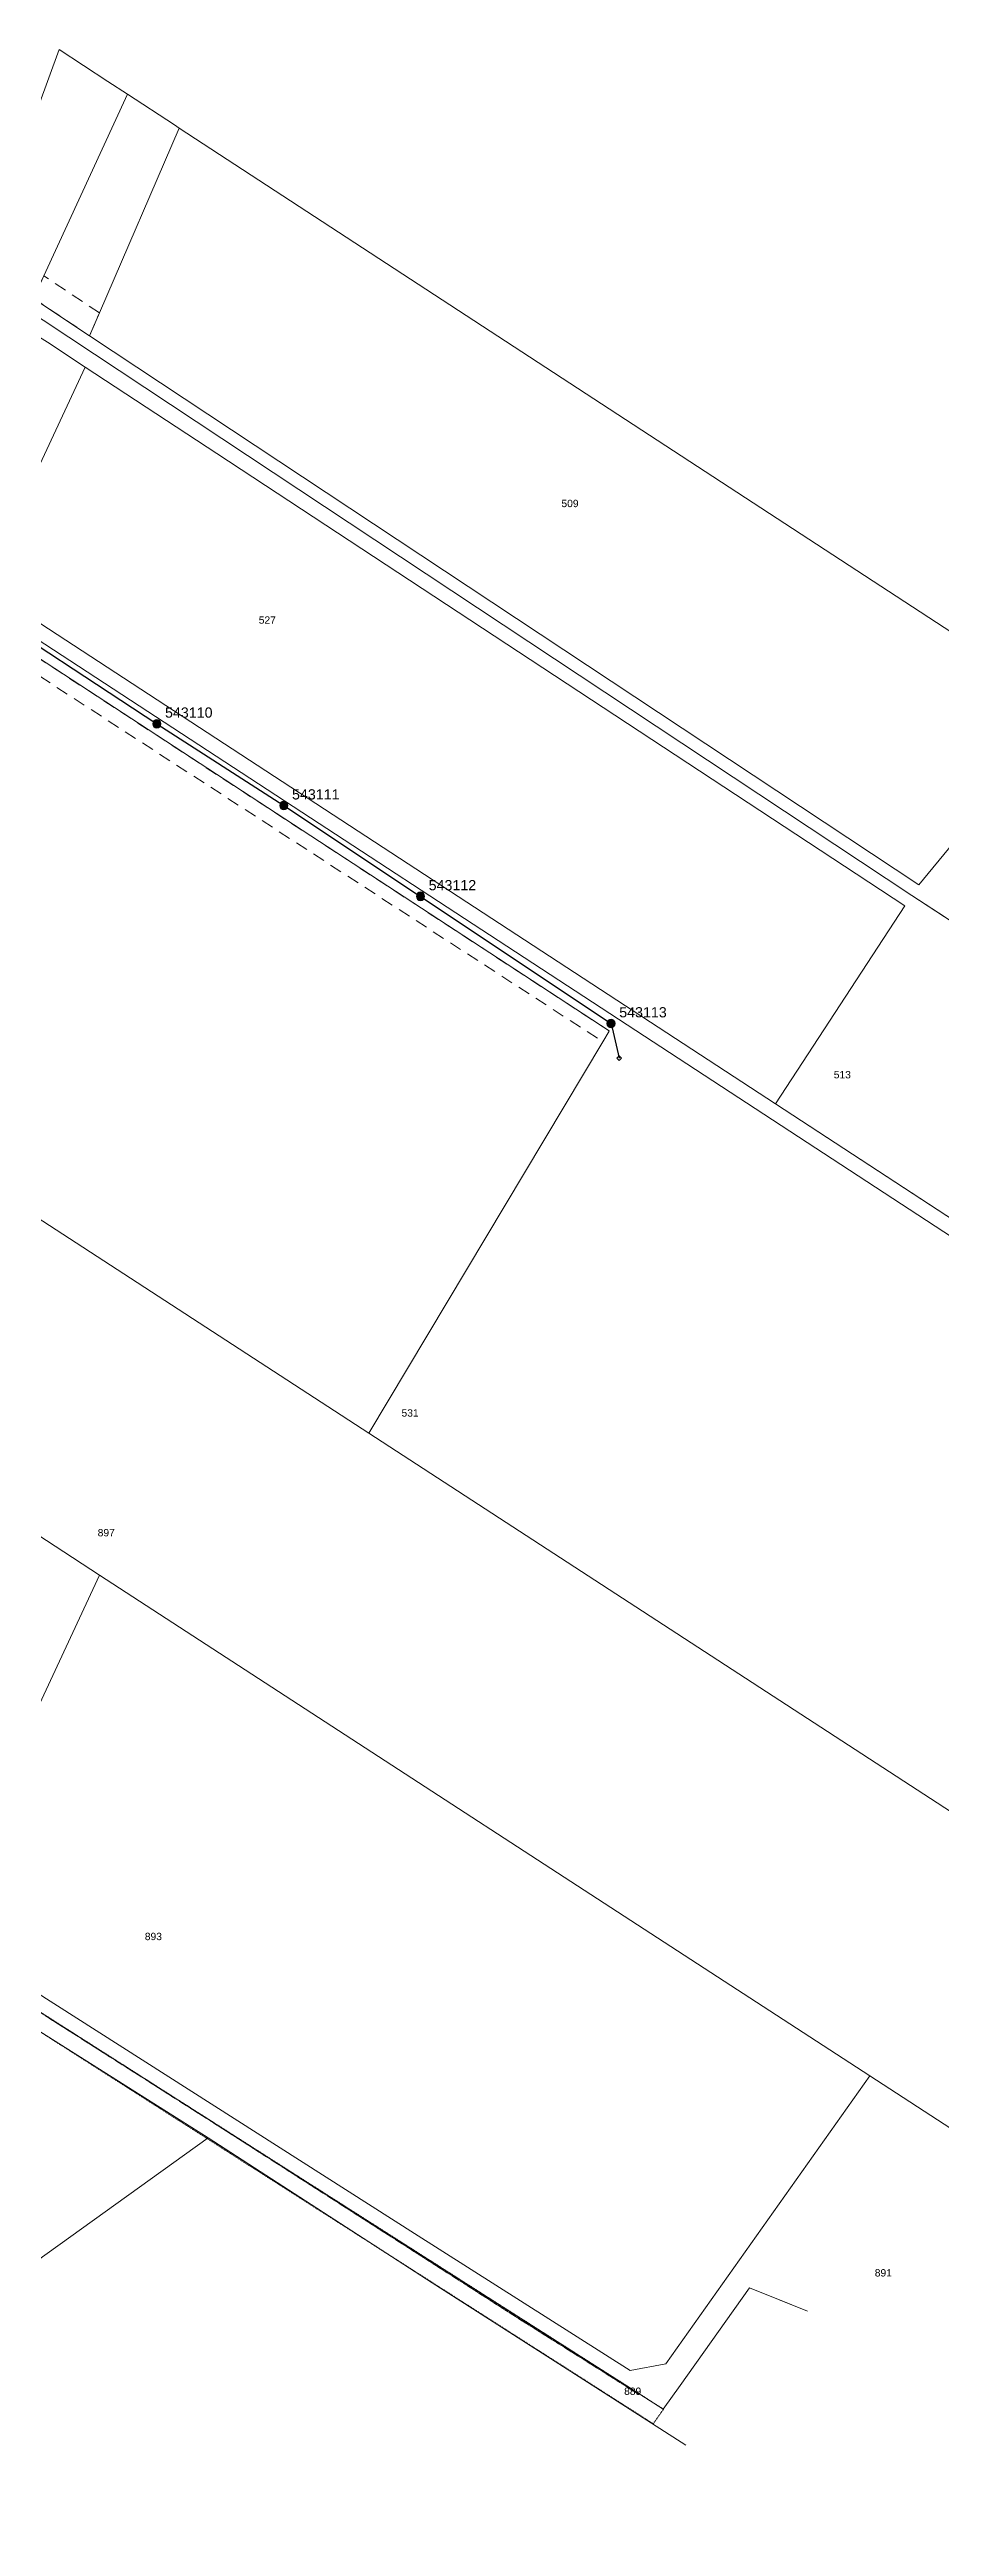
# Model space of a CAD drawing. Header units: metres. Extents: x 316970 to 317938, y 6270894 to 6271502.
# Drawn here: x 317389 to 317607, y 6270894 to 6271502 of the extents above; entities that cross this region are included whole.
import ezdxf
from ezdxf.enums import TextEntityAlignment as Align

# ---------------------------------------------------------------- set-up
doc = ezdxf.new("R2010")
doc.units = ezdxf.units.M
for name, pattern in [('Cable Exist OH', [1, 1, 0]), ('Dash', [5, 3, -2]), ('HIDDEN', [0.375, 0.25, -0.125]), ('HIDDEN2', [0.1875, 0.125, -0.0625])]:
    doc.linetypes.add(name, pattern=pattern)
doc.layers.get('0').update_dxf_attribs({"color": 6})
for name, color, linetype, lineweight in [('Cadastre Easements_SP_EXT', 9, 'Continuous', 5), ('Cadastre Land Parcels_SP_EXT', 9, 'Continuous', 5), ('Cadastre Other Property_SP_EXT', 9, 'HIDDEN', 5)]:
    doc.layers.add(name, color=color, linetype=linetype, lineweight=lineweight)
for name, color, linetype in [('Mains_HV_EXT', 7, 'Continuous'), ('Services_SP_EXT', 7, 'Continuous'), ('SupportsOH_SP_TR_HV_LV_SL_EXT', 7, 'Continuous')]:
    doc.layers.add(name, color=color, linetype=linetype)
doc.styles.add('POLE_LABEL', font='arial.ttf')
doc.styles.get("Standard").update_dxf_attribs({"font": 'arial.ttf'})

# ---------------------------------------------------------------- blocks, each defined once
blk = doc.blocks.new('CCP_EXT')
blk.add_wipeout([(0, 0.57), (0.57, 0), (0, -0.57), (-0.57, 0)])
blk.add_lwpolyline([(-0.57, 0), (0, 0.57), (0.57, 0), (0, -0.57), (-0.57, 0)])
at = {"flags": 1}
blk.add_attdef('Z', (0, 0), '', height=0.2, dxfattribs=at)
at = {"flags": 9}
for tag, p in [('CCP_TYPE', (0, 0)), ('CONSTRUCTED_VOLTAGE', (0, -0.2)), ('OPERATING_VOLTAGE', (0, -0.6)), ('ORIENTATION', (0, -0.8)), ('OWNED_BY', (0, -1)), ('STATE', (0, -1.8)), ('NO_PHASES', (0, -0.4)), ('USAGE', (0, -1.2)), ('LEGEND', (0, -1.4)), ('LIFE_SUPPORT', (0, -1.6)), ('NOTES', (0, -2))]:
    blk.add_attdef(tag, text='', height=0.2, dxfattribs=at).set_placement(p, align=Align.MIDDLE_LEFT)
blk = doc.blocks.new('POLE_EXT')
blk.add_hatch(color=256).paths.add_polyline_path([(-1, 0, 1), (1, 0, 1)])
blk.add_lwpolyline([(-1, 0, 1), (1, 0, 1)], format="xyb", close=True)
for tag, height, flags, p in [('pNumber', 2.5, 8, (-17.84, 2.07)), ('OWNED_BY', 0.2, 9, (1.35, -0.4)), ('SPECIAL_USE', 0.2, 9, (1.35, -0.8)), ('STATE', 0.2, 9, (1.35, -1)), ('cLV', 0.2, 9, (1.35, -1.4)), ('hDepth', 0.2, 9, (1.35, -1.6)), ('hDia', 0.2, 9, (1.35, -1.8)), ('cHV', 0.2, 9, (1.35, -2)), ('cLinedev', 0.2, 9, (1.35, -3.4)), ('pExisting', 0.2, 9, (1.35, -3.8)), ('pFooting', 0.2, 9, (1.35, -4.4)), ('pNew', 0.2, 9, (1.35, -4.6)), ('pRelocate', 0.2, 9, (1.35, -5)), ('pRemove', 0.2, 9, (1.35, -5.2)), ('pReplace', 0.2, 9, (1.35, -5.4)), ('pStay', 0.2, 9, (1.35, -5.6)), ('pType', 0.2, 9, (1.35, -5.8)), ('cspan', 0.2, 9, (1.35, -6)), ('PARENT', 0.2, 9, (1.35, -0.6)), ('USAGE', 0.2, 9, (1.35, -1.2)), ('LBRACKET', 0.2, 9, (1.35, -2.2)), ('LExisting', 0.2, 9, (1.35, -2.4)), ('LANTNUMBER', 0.2, 9, (1.35, -2.6)), ('LOther', 0.2, 9, (1.35, -2.8)), ('LRemove', 0.2, 9, (1.35, -3)), ('LEGEND', 0.2, 9, (1.35, -3.2)), ('LOCATION', 0.2, 9, (1.35, -3.6)), ('PFNUMBER', 0.2, 9, (1.35, -4)), ('NEWPFNUMBER', 0.2, 9, (1.35, -4.2)), ('STREETNAME', 0.2, 9, (1.35, -6.2)), ('SUBURB', 0.2, 9, (1.35, -6.4)), ('OPERATED_BY', 0.2, 9, (1.36, -7.01)), ('NOTES', 0.2, 9, (1.35, -6.6)), ('MAINTAINED_BY', 0.2, 9, (1.36, -6.81))]:
    blk.add_attdef(tag, text='', height=height, dxfattribs=dict(flags=flags)).set_placement(p, align=Align.MIDDLE_LEFT)
at = {"style": 'POLE_LABEL'}
for tag, height, flags, p in [('STRUCTURE_PLANT_NUMBER', 0.2, 9, (1.35, 0.03)), ('ASSET_NUM', 2.5, 8, (2, 2)), ('STREET_CODE', 0.2, 9, (1.35, -0.2))]:
    blk.add_attdef(tag, text='', height=height, dxfattribs=dict(at, flags=flags)).set_placement(p, align=Align.MIDDLE_LEFT)
at = {"flags": 1}
blk.add_attdef('Z', (1.35, -7.33), '', height=0.2, dxfattribs=at)

msp = doc.modelspace()

# ---------------------------------------------------------------- linework, layer by layer
at = {"layer": 'Cadastre Easements_SP_EXT', "linetype": 'Dash'}
for points in [[(317387.21, 6271446.06), (317385.51, 6271442.37), (317377.17, 6271447.89), (317359.46, 6271459.21), (317304.6, 6271492.38), (317303.88, 6271490.44), (317358.37, 6271457.48), (317376.07, 6271446.18), (317398.4, 6271431.38), (317400.82, 6271436.98), (317387.21, 6271446.06)], [(317525.76, 6271260.87), (317278.93, 6271422.25), (317277.64, 6271418.71), (317321.24, 6271390.18), (317365.23, 6271361.47), (317524.2, 6271258.24), (317525.76, 6271260.87)]]:
    msp.add_lwpolyline(points, close=True, dxfattribs=at)
at = {"layer": 'Cadastre Land Parcels_SP_EXT', "linetype": 'Continuous'}
for points in [[(317402.9, 6271493.75), (317390.94, 6271501.56), (317373.13, 6271452.9), (317360.51, 6271460.94), (317305.31, 6271494.34), (317304.6, 6271492.38), (317359.46, 6271459.21), (317377.17, 6271447.89), (317385.51, 6271442.37), (317387.21, 6271446.06), (317407.68, 6271490.58), (317402.9, 6271493.75)], [(317377.17, 6271447.89), (317359.46, 6271459.21), (317304.6, 6271492.38), (317303.88, 6271490.44), (317358.37, 6271457.48), (317376.07, 6271446.18), (317398.4, 6271431.38), (317400.82, 6271436.98), (317420.38, 6271482.29), (317419.18, 6271483.08), (317407.68, 6271490.58), (317387.21, 6271446.06), (317385.51, 6271442.37), (317377.17, 6271447.89)], [(317625.54, 6271348.3), (317420.38, 6271482.29), (317400.82, 6271436.98), (317398.4, 6271431.38), (317601.63, 6271296.7), (317637.58, 6271340.39), (317625.54, 6271348.3)], [(317362.73, 6271384.6), (317359.64, 6271386.63), (317343.47, 6271397.18), (317326.69, 6271408.15), (317309.43, 6271419.44), (317308.17, 6271420.26), (317296.88, 6271427.64), (317285.69, 6271440.8), (317281.51, 6271429.29), (317340.41, 6271390.79), (317368.74, 6271372.27), (317370.84, 6271370.89), (317376.01, 6271367.51), (317566.53, 6271242.97), (317598.23, 6271291.57), (317429.59, 6271402.48), (317397.36, 6271423.68), (317377.37, 6271380.84), (317375.31, 6271376.43), (317362.73, 6271384.6)], [(317377.37, 6271380.84), (317397.36, 6271423.68), (317388.11, 6271429.76), (317382.19, 6271433.48), (317365.98, 6271392.75), (317362.73, 6271384.6), (317375.31, 6271376.43), (317377.37, 6271380.84)], [(317524.2, 6271258.24), (317525.76, 6271260.87), (317278.93, 6271422.25), (317277.64, 6271418.71), (317321.24, 6271390.18), (317365.23, 6271361.47), (317352.65, 6271335.39), (317344.71, 6271318.94), (317340.37, 6271301.23), (317328.47, 6271252.25), (317466.88, 6271162.21), (317524.2, 6271258.24)], [(317280.22, 6271425.77), (317278.93, 6271422.25), (317525.76, 6271260.87), (317524.2, 6271258.24), (317466.88, 6271162.21), (317611.3, 6271068.26), (317669.26, 6271167.78), (317670.79, 6271170.43), (317280.22, 6271425.77)], [(317466.88, 6271162.21), (317328.47, 6271252.25), (317324.13, 6271234.5), (317319.8, 6271216.73), (317315.46, 6271198.96), (317311.11, 6271181.2), (317306.77, 6271163.43), (317302.41, 6271145.64), (317205.76, 6271181.6), (317204.27, 6271175.71), (317359.65, 6271117.87), (317370.24, 6271147.38), (317400.87, 6271127.41), (317589.65, 6271004.62), (317677.21, 6270947.69), (317712.67, 6271002.32), (317611.3, 6271068.26), (317466.88, 6271162.21)], [(317400.87, 6271127.41), (317370.24, 6271147.38), (317359.65, 6271117.87), (317204.27, 6271175.71), (317197.66, 6271149.15), (317362.07, 6271044.3), (317400.87, 6271127.41)], [(317589.65, 6271004.62), (317400.87, 6271127.41), (317362.07, 6271044.3), (317197.66, 6271149.15), (317196.73, 6271145.41), (317478.08, 6270966), (317530.89, 6270932.33), (317539.61, 6270934.03), (317589.65, 6271004.62)], [(317243.85, 6271105.39), (317222.02, 6271049.23), (317225.57, 6271046.98), (317216.91, 6271021.36), (317183.06, 6271033.91), (317180.8, 6271034.75), (317182.02, 6270981.63), (317191.09, 6270975.82), (317212.55, 6270962.24), (317272.94, 6270924.03), (317320.19, 6270894.12), (317339.55, 6270924.7), (317341.3, 6270927.46), (317371.13, 6270948.93), (317427.45, 6270989.42), (317243.85, 6271105.39)]]:
    msp.add_lwpolyline(points, close=True, dxfattribs=at)
for points in [[(317615.94, 6271283.66), (317599.96, 6271294.11), (317374.39, 6271443.57), (317356.77, 6271454.87), (317302.82, 6271487.5), (317301.75, 6271484.55), (317351.88, 6271452.68), (317354.34, 6271451.13), (317355.13, 6271452.31), (317369.42, 6271443.15), (317372.75, 6271441.05), (317371.99, 6271439.87), (317382.19, 6271433.48), (317388.11, 6271429.76), (317397.36, 6271423.68), (317429.59, 6271402.48), (317598.23, 6271291.57), (317566.53, 6271242.97), (317699.15, 6271156.3)], [(317644.12, 6271336.12), (317637.58, 6271340.39), (317601.63, 6271296.7), (317398.4, 6271431.38), (317376.07, 6271446.18), (317358.37, 6271457.48), (317303.88, 6271490.44), (317302.82, 6271487.5), (317356.77, 6271454.87), (317374.39, 6271443.57), (317599.96, 6271294.11), (317608.1, 6271288.79)], [(317697.88, 6271157.13), (317566.53, 6271242.97), (317376.01, 6271367.51), (317370.84, 6271370.89), (317368.74, 6271372.27), (317340.41, 6271390.79), (317281.51, 6271429.29), (317280.22, 6271425.77), (317670.79, 6271170.43), (317669.26, 6271167.78), (317611.3, 6271068.26), (317712.67, 6271002.32), (317738.47, 6270985.57)], [(317574.39, 6270946.94), (317560.17, 6270952.61), (317543.14, 6270928.66), (317539.02, 6270922.87), (317530.31, 6270928.42), (317471.42, 6270965.96), (317195.8, 6271141.68), (317194.85, 6271137.84), (317243.85, 6271105.39), (317427.45, 6270989.42), (317482.37, 6270953.85), (317522.52, 6270928.18), (317544.56, 6270914.09)], [(317729.61, 6270991.32), (317712.67, 6271002.32), (317677.21, 6270947.69), (317589.65, 6271004.62), (317539.61, 6270934.03), (317530.89, 6270932.33), (317478.08, 6270966), (317196.73, 6271145.41), (317195.8, 6271141.68), (317471.42, 6270965.96), (317530.31, 6270928.42), (317539.02, 6270922.87), (317543.14, 6270928.66), (317560.17, 6270952.61), (317570.39, 6270948.54)]]:
    msp.add_lwpolyline(points, dxfattribs=at)
at = {"layer": 'Cadastre Other Property_SP_EXT', "linetype": 'HIDDEN2'}
msp.add_lwpolyline([(317194.85, 6271137.93), (317536.56, 6270919.29), (317539.06, 6270922.87), (317195.8, 6271141.72), (317194.85, 6271137.93)], close=True, dxfattribs=at)
at = {"layer": 'Mains_HV_EXT', "linetype": 'Cable Exist OH'}
msp.add_lwpolyline([(317228.04, 6271121.16), (317264.18, 6271098.12), (317309.67, 6271069.12), (317392.6, 6271016.24), (317434.48, 6270989.54), (317503.53, 6270945.2), (317533.14, 6270926.54)], dxfattribs=at)

# ---------------------------------------------------------------- block references
at = {"layer": 'SupportsOH_SP_TR_HV_LV_SL_EXT'}
ref = msp.add_blockref('POLE_EXT', (317414.89, 6271336.21), dxfattribs=at)
ref.add_attrib('ASSET_NUM', '543110', dxfattribs={"layer": '0', "height": 2.5, "style": 'POLE_LABEL'}).set_placement((317416.89, 6271336.96), align=Align.BOTTOM_LEFT)
ref = msp.add_blockref('POLE_EXT', (317446.02, 6271316.15), dxfattribs=at)
ref.add_attrib('ASSET_NUM', '543111', dxfattribs={"layer": '0', "height": 2.5, "style": 'POLE_LABEL'}).set_placement((317448.02, 6271316.9), align=Align.BOTTOM_LEFT)
ref = msp.add_blockref('POLE_EXT', (317479.51, 6271293.88), dxfattribs=at)
ref.add_attrib('ASSET_NUM', '543112', dxfattribs={"layer": '0', "height": 2.5, "rotation": 0.00918, "style": 'POLE_LABEL'}).set_placement((317481.51, 6271294.63), align=Align.BOTTOM_LEFT)
ref = msp.add_blockref('POLE_EXT', (317526.22, 6271262.71), dxfattribs=at)
ref.add_attrib('ASSET_NUM', '543113', dxfattribs={"layer": '0', "height": 2.5, "style": 'POLE_LABEL'}).set_placement((317528.22, 6271263.46), align=Align.BOTTOM_LEFT)

# ---------------------------------------------------------------- texts
at = {"layer": 'Cadastre Land Parcels_SP_EXT'}
for s, p in [('509', (317514.06, 6271389.34)), ('527', (317439.87, 6271360.75)), ('513', (317580.81, 6271249.25)), ('531', (317474.86, 6271166.3)), ('897', (317400.39, 6271136.93)), ('893', (317411.94, 6271037.91)), ('891', (317590.86, 6270955.42)), ('889', (317529.42, 6270926.38))]:
    msp.add_text(s, height=1.8, dxfattribs=at).set_placement(p)

# ---------------------------------------------------------------- next in the draw order: block references
at = {"layer": 'Services_SP_EXT'}
msp.add_blockref('CCP_EXT', (317528.18, 6271254.22), dxfattribs=at)

# ---------------------------------------------------------------- next in the draw order: linework, layer by layer
msp.add_lwpolyline([(317367.81, 6271367.12), (317414.89, 6271336.21), (317446.02, 6271316.15), (317479.51, 6271293.88), (317526.22, 6271262.71), (317528.18, 6271254.22)], dxfattribs=at)

doc.saveas('drawing.dxf')
